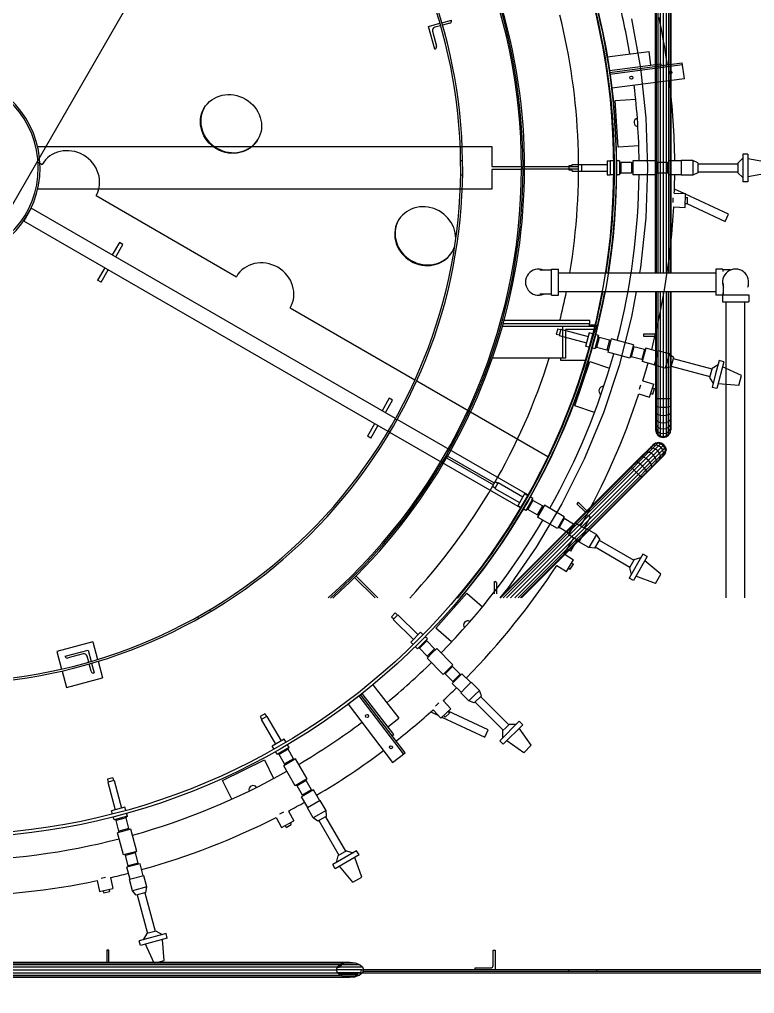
# Model space of a CAD drawing. Header units: metres. Extents: x 0 to 63075, y 0 to 44550.
# Drawn here: x 54126.9 to 54481.2, y 41249.2 to 41718.5 of the extents above; entities that cross this region are included whole.
import ezdxf

# ---------------------------------------------------------------- set-up
doc = ezdxf.new("R2010")
doc.units = ezdxf.units.M
doc.header["$LTSCALE"] = 75
for name, color, linetype in [('GSB', 7, 'Continuous'), ('ML6', 1, 'Continuous'), ('SDM', 7, 'Continuous'), ('SL1', 8, 'Continuous')]:
    doc.layers.add(name, color=color, linetype=linetype)
doc.styles.add('ROMANS', font='ROMANS.SHX')
doc.dimstyles.new('75___1-75', dxfattribs={"dimscale": 75, "dimtxt": 2.5, "dimasz": 2, "dimexe": 1.5, "dimexo": 1, "dimgap": 0.5, "dimtad": 1, "dimdec": 0, "dimzin": 12, "dimtxsty": 'ROMANS', "dimcen": 0, "dimclrd": 256, "dimclre": 256, "dimclrt": 3, "dimazin": 3, "dimtfac": 1, "dimtdec": 0, "dimtmove": 0, "dimatfit": 0, "dimfxl": 1, "dimlwd": -1, "dimlwe": -1, "dimarcsym": 0})

# ---------------------------------------------------------------- blocks, each defined once
blk = doc.blocks.new('A$C6bae614f')
at = {"layer": 'SL1'}
for p, q in [((375654.2, 53893.7), (373905.1, 50864.4)), ((376647.9, 53002.9), (376647.8, 51816.8)), ((376653.1, 53010.8), (376653.1, 51816.8)), ((376661.1, 53016.1), (376661, 51816.8)), ((376670.4, 53018), (376670.4, 51816.8)), ((376679.7, 53016.1), (376679.7, 51816.8)), ((376687.6, 53007.9), (376687.6, 51816.8)), ((376646, 51816.8), (376646, 52991.1)), ((376692.9, 53000.2), (376692.9, 51816.8)), ((376694.8, 52991.1), (376694.8, 51816.8)), ((376569, 52631.4), (376597.5, 52473.4)), ((375917.5, 52607.2), (375953.9, 52616.9)), ((375937.2, 52533.6), (375917.5, 52607.2)), ((375956.1, 52609.2), (375937, 52604.1)), ((375960, 52618.6), (375991.1, 52626.9)), ((375985.4, 52617.1), (375962.2, 52610.9)), ((375929.9, 52591.9), (375942.9, 52543.4)), ((376490.7, 52509.2), (376625.3, 52526.9)), ((376631.1, 52482.8), (376625.3, 52526.9)), ((376497.6, 52465.2), (376662.3, 52486.9)), ((376498.5, 52459), (376731.7, 52489.7)), ((376732.5, 52483.4), (376499.5, 52452.7)), ((376597.5, 52473.4), (376614.6, 52313.7)), ((376662.3, 52486.9), (376663.1, 52480.6)), ((376738.3, 52439.3), (376731.7, 52489.7)), ((376498.7, 52459), (376505.3, 52408.6)), ((376738.3, 52439.3), (376505.3, 52408.6)), ((376515.9, 52369), (376582.3, 52373.3)), ((376525.7, 52219.3), (376515.9, 52369)), ((376614.6, 52313.7), (376620.4, 52153.2)), ((374662.5, 52221.5), (376120.4, 52221.4)), ((376120.4, 52221.4), (376120.4, 52157.9)), ((376592.1, 52223.6), (376525.7, 52219.3)), ((376925.7, 52197.6), (376925.7, 52108.7)), ((376941.5, 52197.6), (376925.7, 52197.6)), ((376941.5, 52197.6), (376941.5, 52108.7)), ((374660.8, 52173.3), (374676.8, 52164)), ((376026.6, 52175.7), (376020.2, 52175.7)), ((376368.5, 52160.9), (376378.5, 52160.9)), ((376368.5, 52145.4), (376368.5, 52160.9)), ((376378.5, 52160.9), (376378.5, 52163.8)), ((376378.5, 52163.8), (376408.5, 52163.8)), ((376408.5, 52163.8), (376408.5, 52142.5)), ((376408.5, 52163.8), (376490.4, 52163.8)), ((376490.4, 52175.2), (376490.4, 52131.2)), ((376490.4, 52175.2), (376499.9, 52175.2)), ((376499.9, 52175.4), (376499.9, 52130.9)), ((376510.8, 52175.4), (376499.9, 52175.4)), ((376530.4, 52175.4), (376520.3, 52175.4)), ((376530.4, 52175.4), (376530.4, 52130.9)), ((376530.4, 52175.2), (376530.4, 52175.4)), ((376530.4, 52169.7), (376533.9, 52169.9)), ((376533.9, 52169.9), (376533.9, 52136.5)), ((376568.9, 52169.9), (376533.9, 52169.9)), ((376568.9, 52169.9), (376568.9, 52136.5)), ((376573.1, 52169.7), (376568.9, 52169.9)), ((376573.1, 52175.2), (376573.1, 52131.2)), ((376646.7, 52175.2), (376573.1, 52175.2)), ((376646.7, 52175.2), (376646.7, 52131.2)), ((376646.7, 52169.7), (376649.7, 52169.9)), ((376649.7, 52169.9), (376649.7, 52136.5)), ((376684.7, 52169.9), (376649.7, 52169.9)), ((376684.7, 52169.9), (376684.7, 52136.5)), ((376687.7, 52169.7), (376684.7, 52169.9)), ((376687.7, 52175.2), (376687.7, 52131.2)), ((376727.9, 52175.2), (376687.7, 52175.2)), ((376727.9, 52177), (376727.9, 52129.3)), ((376765, 52177), (376727.9, 52177)), ((376765, 52177), (376765, 52129.3)), ((376781.6, 52169.5), (376765, 52177)), ((376781.6, 52169.5), (376781.6, 52136.8)), ((376781.6, 52165.6), (376909.7, 52165.9)), ((376909.7, 52168.7), (376925.7, 52184.7)), ((376909.7, 52168.7), (376909.7, 52137.6)), ((377007.4, 52170), (376941.5, 52181.6)), ((376020.2, 52130.7), (376026.6, 52130.7)), ((376120.4, 52157.9), (376215.6, 52157.9)), ((376120.4, 52148.4), (376120.4, 52084.9)), ((376215.6, 52148.4), (376120.4, 52148.4)), ((376215.6, 52157.9), (376215.6, 52148.4)), ((376215.6, 52155.6), (376220.4, 52155.6)), ((376220.4, 52150.8), (376215.6, 52150.8)), ((376398.9, 52156.3), (376225.4, 52156.4)), ((376225.4, 52150), (376398.9, 52150)), ((376378.5, 52145.4), (376368.5, 52145.4)), ((376378.5, 52142.5), (376378.5, 52145.4)), ((376378.5, 52142.5), (376408.5, 52142.5)), ((376408.5, 52142.5), (376490.4, 52142.5)), ((376490.4, 52131.2), (376499.9, 52131.2)), ((376510.8, 52130.9), (376499.9, 52130.9)), ((376530.4, 52130.9), (376520.3, 52130.9)), ((376530.4, 52136.7), (376533.9, 52136.5)), ((376530.4, 52131.2), (376530.4, 52130.9)), ((376568.9, 52136.5), (376533.9, 52136.5)), ((376573.1, 52136.7), (376568.9, 52136.5)), ((376646.7, 52131.2), (376573.1, 52131.2)), ((376620.4, 52153.2), (376614.6, 51992.7)), ((376646.7, 52136.7), (376649.7, 52136.5)), ((376684.7, 52136.5), (376649.7, 52136.5)), ((376687.7, 52136.7), (376684.7, 52136.5)), ((376727.9, 52131.2), (376687.7, 52131.2)), ((376765, 52129.3), (376727.9, 52129.3)), ((376781.6, 52136.8), (376765, 52129.3)), ((376781.6, 52140.7), (376909.7, 52140.5)), ((376909.7, 52137.6), (376925.7, 52121.7)), ((377007.4, 52136.3), (376941.5, 52124.7)), ((376941.5, 52108.7), (376925.7, 52108.7)), ((376120.4, 52084.9), (374662.5, 52085)), ((376706.1, 52071.6), (376742, 52070.4)), ((376737.2, 52070.5), (376706.5, 52084.9)), ((376740.5, 52026.4), (376742, 52070.4)), ((376879.7, 52004.1), (376742, 52068.3)), ((374850, 52064), (375300.3, 51804)), ((376701.5, 52056.5), (376701, 52041.9)), ((376741, 52038.7), (376747.9, 52038.5)), ((376741.6, 52058.1), (376748.6, 52057.8)), ((376745.7, 52038.6), (376869, 51981.1)), ((376747.9, 52038.5), (376748.3, 52048.1)), ((376748.3, 52048.1), (376748.6, 52057.8)), ((374642.2, 52024.1), (374618.1, 51982.3)), ((375811.2, 51349.2), (374642.2, 52024.1)), ((376704.1, 52027.6), (376740.5, 52026.4)), ((376869, 51981.1), (376879.7, 52004.1)), ((375787.1, 51307.4), (374618.1, 51982.3)), ((376614.6, 51992.7), (376597.5, 51833)), ((374925, 51913.8), (374902, 51874.1)), ((374936, 51907.5), (374925, 51913.8)), ((374913, 51867.8), (374936, 51907.5)), ((374877.9, 51832.3), (374855, 51792.6)), ((374866, 51786.3), (374888.9, 51826)), ((376274.4, 51825.5), (376311.6, 51825.5)), ((376311.6, 51744.6), (376311.6, 51828.6)), ((376311.6, 51828.6), (376333.9, 51828.6)), ((376333.9, 51744.6), (376333.9, 51828.6)), ((376333.9, 51816.8), (376839.2, 51816.8)), ((376597.5, 51833), (376594.5, 51816.8)), ((376839.2, 51828.6), (376839.2, 51744.6)), ((376861.4, 51828.6), (376839.2, 51828.6)), ((376861.4, 51828.6), (376861.4, 51820.6)), ((376886.7, 51825.5), (376861.4, 51825.5)), ((374866, 51786.3), (374855, 51792.6)), ((376333.9, 51756.4), (376839.2, 51756.4)), ((376583.6, 51756.4), (376568.9, 51674.9)), ((376646, 51756.4), (376645.9, 51315.3)), ((376647.8, 51756.4), (376647.8, 51303.4)), ((376653.1, 51756.4), (376653.1, 51298.4)), ((376661, 51756.4), (376661, 51290.2)), ((376670.4, 51756.4), (376670.3, 51288.4)), ((376679.7, 51756.4), (376679.7, 51290.2)), ((376687.6, 51298.4), (376687.6, 51756.4)), ((376692.9, 51756.4), (376692.9, 51306.2)), ((376694.8, 51756.4), (376694.7, 51315.3)), ((376861.4, 51752.6), (376861.4, 51745.3)), ((376863.8, 51745.3), (376863.8, 51782.6)), ((376311.6, 51747.7), (376274.4, 51747.7)), ((376311.6, 51744.6), (376333.9, 51744.6)), ((376860.7, 51744.6), (376839.2, 51744.6)), ((376860.7, 51745.3), (376944.7, 51745.3)), ((376860.7, 51745.3), (376860.7, 51723.1)), ((376860.7, 51723.1), (376944.7, 51723.1)), ((376861.4, 51747.7), (376863.8, 51747.7)), ((376872.5, 50773.1), (376872.5, 51723.1)), ((376932.8, 50773.1), (376932.9, 51723.1)), ((376944.7, 51745.3), (376944.7, 51723.1)), ((375473.5, 51704), (375873.6, 51473)), ((376435.3, 51663), (376159.4, 51663)), ((376435.3, 51653.4), (376435.3, 51663)), ((376568.9, 51674.9), (376529.2, 51519.3)), ((376448.9, 51643.9), (376154.1, 51643.9)), ((376156.8, 51653.4), (376435.3, 51653.4)), ((376331.7, 51636.7), (376327.2, 51619.8)), ((376331.7, 51636.7), (376341.3, 51634.1)), ((376341.8, 51635.9), (376336.3, 51615.4)), ((376341.8, 51635.9), (376430, 51612.3)), ((376347.3, 51643.9), (376347.3, 51542.3)), ((376356.9, 51634.4), (376356.9, 51542.3)), ((376448.9, 51634.4), (376356.9, 51634.4)), ((376456.3, 51649.9), (376421.3, 51534.9)), ((376433, 51653.4), (376433, 51643.9)), ((376433, 51649.9), (376456.3, 51649.9)), ((376448.9, 51643.9), (376448.9, 51634.4)), ((376327.2, 51619.8), (376336.8, 51617.2)), ((376336.3, 51615.4), (376424.5, 51591.7)), ((376433, 51623.5), (376421.5, 51580.5)), ((376443.6, 51620.7), (376433, 51623.5)), ((376443.6, 51620.7), (376433, 51623.5)), ((376462.5, 51615.6), (376451, 51572.6)), ((376462.5, 51615.6), (376452.7, 51618.2)), ((376462.5, 51615.6), (376452.7, 51618.2)), ((376464.5, 51609.3), (376455.8, 51577.1)), ((376461, 51610.1), (376462.5, 51615.6)), ((376461, 51610.1), (376464.5, 51609.3)), ((376498.3, 51600.3), (376464.5, 51609.3)), ((376498.3, 51600.3), (376489.6, 51568)), ((376503.7, 51604.3), (376492.3, 51561.8)), ((376502.3, 51599), (376498.3, 51600.3)), ((376574.8, 51585.2), (376503.7, 51604.3)), ((376645.9, 51619.1), (376606.8, 51619.1)), ((376606.8, 51619.1), (376606.8, 51612.8)), ((376606.8, 51612.8), (376645.9, 51612.8)), ((376432, 51577.7), (376421.5, 51580.5)), ((376432, 51577.7), (376421.5, 51580.5)), ((376451, 51572.6), (376441.2, 51575.2)), ((376451, 51572.6), (376441.2, 51575.2)), ((376452.5, 51578.2), (376451, 51572.6)), ((376452.5, 51578.2), (376455.8, 51577.1)), ((376489.6, 51568), (376455.8, 51577.1)), ((376493.7, 51567.1), (376489.6, 51568)), ((376574.8, 51585.2), (376563.5, 51542.8)), ((376576.4, 51579.4), (376567.7, 51547.1)), ((376573.4, 51579.9), (376576.4, 51579.4)), ((376610.2, 51570.3), (376576.4, 51579.4)), ((376610.2, 51570.3), (376601.5, 51538)), ((376614.4, 51574.6), (376603.1, 51532.1)), ((376613, 51569.3), (376610.2, 51570.3)), ((376653.2, 51564.2), (376614.4, 51574.6)), ((376653.7, 51566.1), (376641.3, 51519.9)), ((376689.5, 51556.5), (376653.7, 51566.1)), ((376356.9, 51542.3), (376121.9, 51542.3)), ((376341.3, 51534.9), (376341.3, 51542.3)), ((376421.3, 51534.9), (376341.3, 51534.9)), ((376563.5, 51542.8), (376492.3, 51561.8)), ((376564.9, 51548.1), (376567.7, 51547.1)), ((376601.5, 51538), (376567.7, 51547.1)), ((376604.5, 51537.5), (376601.5, 51538)), ((376689.5, 51556.5), (376677.2, 51510.3)), ((376703.6, 51544.9), (376689.5, 51556.5)), ((376703.6, 51544.9), (376695.2, 51513.3)), ((376702.6, 51541.1), (376826.5, 51508.2)), ((376850.1, 51534.7), (376838.6, 51491.8)), ((376865.4, 51530.6), (376850.1, 51534.7)), ((376386.9, 51389.5), (376435.1, 51531.5)), ((376435.1, 51531.5), (376498.1, 51510.1)), ((376529.2, 51519.3), (376478.5, 51366.9)), ((376641.8, 51521.7), (376603.1, 51532.1)), ((376677.2, 51510.3), (376641.3, 51519.9)), ((376695.2, 51513.3), (376677.2, 51510.3)), ((376696.2, 51517.1), (376819.9, 51483.7)), ((376827.2, 51510.9), (376819.2, 51480.9)), ((376827.2, 51510.9), (376846.8, 51522.2)), ((376865.4, 51530.6), (376842.4, 51444.8)), ((376921.9, 51486.9), (376861.2, 51515.1)), ((376819.2, 51480.9), (376830.4, 51461.4)), ((376838.6, 51491.8), (376827.1, 51448.9)), ((376913.2, 51454.4), (376921.9, 51486.9)), ((375879.1, 51469.8), (376300, 51226.8)), ((376595.1, 51450), (376592.8, 51442.5)), ((376597.1, 51456.4), (376595.1, 51450)), ((376605.4, 51469.9), (376639.8, 51459.4)), ((376626.9, 51417.3), (376639.8, 51459.4)), ((376636.2, 51447.6), (376642.9, 51445.5)), ((376637.2, 51427), (376642.9, 51445.5)), ((376842.4, 51444.8), (376827.1, 51448.9)), ((376913.2, 51454.4), (376846.5, 51460.3)), ((375791, 51413.8), (375768.1, 51374.1)), ((375802, 51407.5), (375791, 51413.8)), ((376592.1, 51427.9), (376626.9, 51417.3)), ((376630.5, 51429.1), (376637.2, 51427)), ((376645.9, 51412.8), (376694.7, 51412.8)), ((375779.1, 51367.8), (375802, 51407.5)), ((376449.9, 51368), (376386.9, 51389.5)), ((376645.9, 51390.5), (376647.8, 51388.4)), ((376647.8, 51388.4), (376653.1, 51386.7)), ((376653.1, 51386.7), (376661, 51385.5)), ((376661, 51385.5), (376670.3, 51385.1)), ((376670.3, 51385.1), (376679.7, 51385.5)), ((376679.7, 51385.5), (376687.6, 51386.7)), ((376687.6, 51386.7), (376692.9, 51388.4)), ((376692.9, 51388.4), (376694.7, 51390.5)), ((375810.4, 51347.8), (375815.9, 51344.6)), ((376236, 51103.9), (375816.7, 51346)), ((376478.5, 51366.9), (376417, 51218.5)), ((376645.9, 51369.4), (376647.8, 51365.3)), ((376645.9, 51350.4), (376647.8, 51344.6)), ((376647.8, 51365.3), (376653.1, 51361.9)), ((376653.1, 51361.9), (376661, 51359.6)), ((376661, 51359.6), (376670.3, 51358.8)), ((376670.3, 51358.8), (376679.7, 51359.6)), ((376679.7, 51359.6), (376687.6, 51361.9)), ((376687.6, 51361.9), (376692.9, 51365.3)), ((376692.9, 51365.3), (376694.7, 51369.4)), ((376692.9, 51344.6), (376694.7, 51350.4)), ((375743.9, 51332.3), (375721, 51292.6)), ((375732, 51286.2), (375754.9, 51325.9)), ((376645.9, 51334.6), (376647.8, 51327.3)), ((376645.9, 51322.7), (376647.8, 51314.3)), ((376645.9, 51315.3), (376647.8, 51306.2)), ((376645.9, 51315.3), (376645.9, 51312.8)), ((376647.8, 51344.6), (376653.1, 51339.7)), ((376647.8, 51327.3), (376653.1, 51321.1)), ((376653.1, 51339.7), (376661, 51336.4)), ((376653.1, 51321.1), (376661, 51317)), ((376661, 51336.4), (376670.3, 51335.2)), ((376661, 51317), (376670.3, 51315.5)), ((376670.3, 51335.2), (376679.7, 51336.4)), ((376670.3, 51315.5), (376679.7, 51317)), ((376679.7, 51336.4), (376687.6, 51339.7)), ((376679.7, 51317), (376687.6, 51321.1)), ((376687.6, 51339.7), (376692.9, 51344.6)), ((376687.6, 51321.1), (376692.9, 51327.3)), ((376692.9, 51327.3), (376694.7, 51334.6)), ((376692.9, 51314.3), (376694.7, 51322.7)), ((376692.9, 51306.2), (376694.7, 51315.3)), ((376694.7, 51315.3), (376694.7, 51312.8)), ((375732, 51286.2), (375721, 51292.6)), ((375793.4, 51305.6), (375787.9, 51308.8)), ((376211.9, 51062.1), (375792.6, 51304.2)), ((376645.9, 51312.8), (376647.8, 51303.4)), ((376647.8, 51314.3), (376653.1, 51307.1)), ((376647.8, 51306.2), (376653.1, 51298.4)), ((376647.8, 51303.4), (376653.1, 51295.5)), ((376653.1, 51307.1), (376661, 51302.4)), ((376653.1, 51298.4), (376661, 51293.3)), ((376653.1, 51298.4), (376653.1, 51295.5)), ((376653.1, 51295.5), (376661, 51290.2)), ((376661, 51302.4), (376670.3, 51300.7)), ((376661, 51293.3), (376670.3, 51291.5)), ((376661, 51290.2), (376670.3, 51288.4)), ((376670.3, 51300.7), (376679.7, 51302.4)), ((376670.3, 51291.5), (376679.7, 51293.3)), ((376670.3, 51288.4), (376679.7, 51290.2)), ((376679.7, 51302.4), (376687.6, 51307.1)), ((376679.7, 51293.3), (376687.6, 51298.4)), ((376679.7, 51290.2), (376687.6, 51295.5)), ((376687.6, 51307.1), (376692.9, 51314.3)), ((376692.9, 51306.2), (376687.6, 51298.4)), ((376687.6, 51295.5), (376692.9, 51303.4)), ((376687.6, 51298.4), (376687.6, 51295.5)), ((376692.9, 51303.4), (376694.7, 51312.8)), ((376692.9, 51306.2), (376692.9, 51303.4)), ((376582.8, 51209.7), (376636, 51262.9)), ((376585.5, 51209.8), (376643.7, 51268)), ((376590.5, 51207.3), (376652.9, 51269.7)), ((376596.9, 51202.6), (376662.1, 51267.8)), ((376603.8, 51196.3), (376663.5, 51256)), ((376628.8, 51253.1), (376622.3, 51249.2)), ((376636.9, 51253.7), (376628.8, 51253.1)), ((376638, 51262.3), (376630.7, 51257.7)), ((376643.7, 51268), (376636, 51262.9)), ((376636, 51262.9), (376637.7, 51264.7)), ((376645.4, 51251), (376636.9, 51253.7)), ((376645.6, 51270), (376637.7, 51264.7)), ((376646.8, 51263.6), (376638, 51262.3)), ((376643.7, 51268), (376645.6, 51270)), ((376652.9, 51269.7), (376643.7, 51268)), ((376655, 51271.8), (376645.6, 51270)), ((376655.7, 51261.4), (376646.8, 51263.6)), ((376652.9, 51269.7), (376655, 51271.8)), ((376662.1, 51267.8), (376652.9, 51269.7)), ((376664.3, 51270), (376655, 51271.8)), ((376663.5, 51256), (376655.7, 51261.4)), ((376662.1, 51267.8), (376664.3, 51270)), ((376670, 51262.5), (376662.1, 51267.8)), ((376663.5, 51256), (376672.2, 51264.7)), ((376668.9, 51248.2), (376663.5, 51256)), ((376672.2, 51264.7), (376664.3, 51270)), ((376675.4, 51254.6), (376668.9, 51248.2)), ((376675.4, 51254.6), (376670, 51262.5)), ((376677.5, 51256.7), (376672.2, 51264.7)), ((376675.4, 51254.6), (376677.5, 51256.7)), ((376677.3, 51245.3), (376675.4, 51254.6)), ((376677.5, 51256.7), (376679.4, 51247.4)), ((375975.2, 51222.9), (376125.5, 51136.2)), ((376128.7, 51141.7), (375978.4, 51228.4)), ((376601.9, 51226.2), (376597.7, 51224.6)), ((376608, 51224.9), (376601.9, 51226.2)), ((376615.3, 51220.9), (376608, 51224.9)), ((376668.9, 51248.2), (376610.2, 51189.4)), ((376616.5, 51240.8), (376611.1, 51238)), ((376614.9, 51182.9), (376677.3, 51245.3)), ((376622.4, 51214.9), (376615.3, 51220.9)), ((376623.8, 51240.6), (376616.5, 51240.8)), ((376617.3, 51175.2), (376670.5, 51228.4)), ((376617.4, 51178), (376675.6, 51236.1)), ((376631.7, 51237.3), (376623.8, 51240.6)), ((376639.1, 51231.5), (376631.7, 51237.3)), ((376644.9, 51224.1), (376639.1, 51231.5)), ((376648.2, 51216.2), (376644.9, 51224.1)), ((376653, 51245.5), (376645.4, 51251)), ((376658.6, 51237.8), (376653, 51245.5)), ((376656.8, 51214.7), (376660.7, 51221.2)), ((376661.3, 51229.3), (376658.6, 51237.8)), ((376660.7, 51221.2), (376661.3, 51229.3)), ((376665.2, 51223.2), (376669.9, 51230.4)), ((376671.2, 51239.2), (376668.9, 51248.2)), ((376669.9, 51230.4), (376671.2, 51239.2)), ((376670.5, 51228.4), (376675.6, 51236.1)), ((376670.5, 51228.4), (376672.2, 51230.2)), ((376672.2, 51230.2), (376677.5, 51238.1)), ((376675.6, 51236.1), (376677.3, 51245.3)), ((376675.6, 51236.1), (376677.5, 51238.1)), ((376679.4, 51247.4), (376677.3, 51245.3)), ((376677.5, 51238.1), (376679.4, 51247.4)), ((376146.1, 50773.1), (376567, 51194)), ((376148.7, 50773.1), (376568.3, 51192.6)), ((376417, 51218.5), (376345.1, 51074.9)), ((376582.8, 51209.7), (376567, 51194)), ((376572.1, 51188.9), (376567, 51194)), ((376585.5, 51209.8), (376568.3, 51192.6)), ((376590.5, 51207.3), (376572.1, 51188.9)), ((376596.9, 51202.6), (376577.7, 51183.3)), ((376585.5, 51209.8), (376582.8, 51209.7)), ((376603.8, 51196.3), (376584.3, 51176.7)), ((376590.5, 51207.3), (376585.5, 51209.8)), ((376596.9, 51202.6), (376590.5, 51207.3)), ((376603.8, 51196.3), (376596.9, 51202.6)), ((376610.2, 51189.4), (376603.8, 51196.3)), ((376628.5, 51207.7), (376622.4, 51214.9)), ((376632.4, 51200.5), (376628.5, 51207.7)), ((376632.2, 51190.1), (376633.8, 51194.3)), ((376633.8, 51194.3), (376632.4, 51200.5)), ((376645.6, 51203.5), (376648.4, 51209)), ((376648.4, 51209), (376648.2, 51216.2)), ((376156.2, 50773.1), (376572.1, 51188.9)), ((376167.4, 50773.1), (376577.7, 51183.3)), ((376180.6, 50773.1), (376584.3, 51176.7)), ((376193.8, 50773.1), (376590.9, 51170.1)), ((376205, 50773.1), (376596.5, 51164.5)), ((376212.5, 50773.1), (376600.2, 51160.8)), ((376601.5, 51159.4), (376215.1, 50773.1)), ((376596.5, 51164.5), (376572.1, 51188.9)), ((376610.2, 51189.4), (376590.9, 51170.1)), ((376614.9, 51182.9), (376596.5, 51164.5)), ((376600.2, 51160.8), (376596.5, 51164.5)), ((376617.4, 51178), (376600.2, 51160.8)), ((376601.5, 51159.4), (376600.2, 51160.8)), ((376601.5, 51159.4), (376617.3, 51175.2)), ((376614.9, 51182.9), (376610.2, 51189.4)), ((376617.4, 51178), (376614.9, 51182.9)), ((376617.3, 51175.2), (376617.4, 51178)), ((376131.1, 51146.7), (376122.4, 51131.5)), ((376122.4, 51131.5), (376131.1, 51126.5)), ((376140.8, 51143.3), (376130.1, 51124.9)), ((376131.1, 51146.7), (376139.8, 51141.7)), ((376140.8, 51143.3), (376219.9, 51097.7)), ((376130.1, 51124.9), (376209.2, 51079.2)), ((376225.7, 51107.7), (376203.4, 51069.2)), ((376235.1, 51102.3), (376225.7, 51107.7)), ((376235.1, 51102.3), (376225.7, 51107.7)), ((376252.1, 51092.4), (376243.3, 51097.5)), ((376252.1, 51092.4), (376243.3, 51097.5)), ((376212.8, 51063.7), (376203.4, 51069.2)), ((376212.8, 51063.7), (376203.4, 51069.2)), ((376252.1, 51092.4), (376229.8, 51053.9)), ((376252.3, 51085.9), (376235.6, 51057)), ((376249.2, 51087.5), (376252.1, 51092.4)), ((376249.2, 51087.5), (376252.3, 51085.9)), ((376282.6, 51068.4), (376252.3, 51085.9)), ((376345.1, 51074.9), (376263.1, 50936.7)), ((376282.6, 51068.4), (376265.9, 51039.5)), ((376288.9, 51070.9), (376266.9, 51032.8)), ((376286.2, 51066.1), (376282.6, 51068.4)), ((376352.7, 51034), (376288.9, 51070.9)), ((376397.9, 51080.2), (376393.5, 51075.7)), ((376393.5, 51075.7), (376421.1, 51048)), ((376425.6, 51052.5), (376397.9, 51080.2)), ((376229.8, 51053.9), (376221.1, 51059)), ((376229.8, 51053.9), (376221.1, 51059)), ((376232.7, 51058.9), (376229.8, 51053.9)), ((376232.7, 51058.9), (376235.6, 51057)), ((376265.9, 51039.5), (376235.6, 51057)), ((376269.7, 51037.5), (376265.9, 51039.5)), ((376352.7, 51034), (376330.7, 50995.9)), ((376437.2, 51033.2), (376425.4, 51040)), ((376330.7, 50995.9), (376266.9, 51032.8)), ((376352.7, 51028), (376336, 50999)), ((376350, 51029.3), (376352.7, 51028)), ((376383, 51010.5), (376352.7, 51028)), ((376388.2, 51013.5), (376366.2, 50975.4)), ((376383, 51010.5), (376366.3, 50981.5)), ((376385.5, 51008.8), (376383, 51010.5)), ((376423, 50993.5), (376388.2, 51013.5)), ((376416.5, 50997.2), (376437.2, 51033.2)), ((376333.5, 51000.7), (376336, 50999)), ((376366.3, 50981.5), (376336, 50999)), ((376401, 50955.4), (376366.2, 50975.4)), ((376369, 50980.2), (376366.3, 50981.5)), ((376423.9, 50995.1), (376400.1, 50953.7)), ((376456, 50976.6), (376423.9, 50995.1)), ((376456, 50976.6), (376432.2, 50935.2)), ((376466.7, 50961.7), (376456, 50976.6)), ((376373.7, 50923.2), (376394.5, 50959.1)), ((376432.2, 50935.2), (376400.1, 50953.7)), ((376466.7, 50961.7), (376450.4, 50933.4)), ((376464.7, 50958.3), (376575.8, 50894.5)), ((376263.1, 50936.7), (376171.5, 50804.8)), ((376352.3, 50914.7), (376382.9, 50895.6)), ((376373.7, 50923.2), (376361.9, 50930)), ((376450.4, 50933.4), (376432.2, 50935.2)), ((376452.3, 50936.8), (376563.1, 50872.5)), ((376605.5, 50914), (376561.1, 50837)), ((376619.2, 50906.1), (376605.5, 50914)), ((376328.7, 50877.6), (376359.6, 50858.3)), ((376337.3, 50898.1), (376333.1, 50891.5)), ((376340.8, 50903.9), (376337.3, 50898.1)), ((376359.6, 50858.3), (376382.9, 50895.6)), ((376372, 50865.1), (376382.3, 50881.5)), ((376376.3, 50885.2), (376382.3, 50881.5)), ((376577.3, 50896.9), (376561.7, 50870)), ((376619.2, 50906.1), (376574.8, 50829.1)), ((376577.3, 50896.9), (376599, 50902.8)), ((376662.5, 50849.2), (376611.2, 50892.2)), ((376366.1, 50868.8), (376372, 50865.1)), ((376561.7, 50870), (376567.6, 50848.2)), ((376645.7, 50820.1), (376662.5, 50849.2)), ((375679.8, 50839.3), (375745.9, 50773.1)), ((375754.9, 50773.1), (375684.2, 50843.8)), ((376128.4, 50786.2), (376128.4, 50825.8)), ((376128.4, 50825.8), (376131.6, 50825.8)), ((376134.8, 50822.6), (376134.8, 50786.2)), ((376574.8, 50829.1), (376561.1, 50837)), ((376645.7, 50820.1), (376582.8, 50843)), ((375941.1, 50675.9), (376040, 50788.7)), ((376040, 50788.7), (376090, 50744.8)), ((376171.5, 50804.8), (376146, 50773.1)), ((375217.9, 50730.2), (375214.7, 50735.7)), ((375810.6, 50725.2), (375798.3, 50712.9)), ((375810.6, 50725.2), (375817.7, 50718.2)), ((375175.8, 50713.2), (375178.9, 50707.7)), ((375798.3, 50712.9), (375805.3, 50705.8)), ((375819.1, 50719.5), (375804, 50704.5)), ((375804, 50704.5), (375868.6, 50639.9)), ((375819.1, 50719.5), (375883.6, 50654.9)), ((375891.8, 50663.1), (375860.4, 50631.7)), ((375899.5, 50655.4), (375891.8, 50663.1)), ((375899.5, 50655.4), (375891.8, 50663.1)), ((375991.1, 50632), (375941.1, 50675.9)), ((374839.8, 50632.9), (374723.9, 50601.9)), ((374839.8, 50632.9), (374855, 50576)), ((375868.1, 50624), (375860.4, 50631.7)), ((375868.1, 50624), (375860.4, 50631.7)), ((375913.4, 50641.6), (375881.9, 50610.1)), ((375912, 50635.2), (375888.3, 50611.6)), ((375913.4, 50641.6), (375906.2, 50648.7)), ((375913.4, 50641.6), (375906.2, 50648.7)), ((375909.3, 50637.5), (375913.4, 50641.6)), ((375909.3, 50637.5), (375912, 50635.2)), ((375936.7, 50610.4), (375912, 50635.2)), ((374723.9, 50601.9), (374739.1, 50545)), ((374750.7, 50586.4), (374824.3, 50606.1)), ((374824.3, 50606.1), (374834.1, 50569.7)), ((375881.9, 50610.1), (375874.8, 50617.3)), ((375881.9, 50610.1), (375874.8, 50617.3)), ((375886, 50614.2), (375881.9, 50610.1)), ((375886, 50614.2), (375888.3, 50611.6)), ((375913.1, 50586.8), (375888.3, 50611.6)), ((375936.7, 50610.4), (375913.1, 50586.8)), ((375943.4, 50611.2), (375927.9, 50595.6)), ((375939.5, 50607.3), (375936.7, 50610.4)), ((375995.5, 50559.1), (375943.4, 50611.2)), ((374809, 50593.7), (374760.5, 50580.7)), ((374826.4, 50567.5), (374821.2, 50586.7)), ((374856.7, 50569.9), (374870.8, 50517)), ((375927.9, 50595.6), (375912.3, 50580.1)), ((375964.4, 50528), (375912.3, 50580.1)), ((375916.2, 50584), (375913.1, 50586.8)), ((374740.8, 50538.8), (374754.9, 50486)), ((374834.2, 50538.2), (374828, 50561.4)), ((374835.7, 50563.6), (374844, 50532.5)), ((375979.9, 50543.6), (375964.4, 50528)), ((375982.1, 50541.4), (375970.3, 50529.6)), ((375995.5, 50559.1), (375979.9, 50543.6)), ((375993.9, 50553.2), (375982.1, 50541.4)), ((375991.6, 50555.2), (375993.9, 50553.2)), ((376018.6, 50528.5), (375993.9, 50553.2)), ((374754.9, 50486), (374870.8, 50517)), ((375968.3, 50531.9), (375970.3, 50529.6)), ((375995, 50504.9), (375970.3, 50529.6)), ((376024.5, 50530.1), (375993.4, 50499)), ((376018.6, 50528.5), (375995, 50504.9)), ((375997.3, 50502.9), (375995, 50504.9)), ((376020.6, 50526.2), (376018.6, 50528.5)), ((376052.9, 50501.7), (376024.5, 50530.1)), ((376054.2, 50503.1), (376037.3, 50486.2)), ((376080.4, 50476.8), (376054.2, 50503.1)), ((375738.8, 50494.9), (375821.4, 50387.2)), ((376021.8, 50470.6), (375993.4, 50499)), ((376037.3, 50486.2), (376020.4, 50469.3)), ((376080.4, 50476.8), (376063.5, 50460)), ((376086.8, 50459.7), (376080.4, 50476.8)), ((375694.3, 50459.1), (375659, 50432)), ((375699.3, 50462.9), (375694.3, 50459.1)), ((375837.3, 50272.6), (375694.3, 50459.1)), ((375842.4, 50276.5), (375699.2, 50463.1)), ((375805.3, 50335.2), (375704.2, 50467)), ((375964.2, 50443.9), (375988.8, 50417.6)), ((376046.7, 50443.1), (376020.4, 50469.3)), ((376063.5, 50460), (376046.7, 50443.1)), ((376063.8, 50436.6), (376046.7, 50443.1)), ((376086.8, 50459.7), (376063.8, 50436.6)), ((376084.1, 50457), (376174.9, 50366.6)), ((375659, 50432), (375802, 50245.6)), ((375931.8, 50414.2), (375956.6, 50387.6)), ((375950.3, 50436.4), (375939.7, 50426.5)), ((375956.6, 50387.6), (375988.8, 50417.6)), ((375979.8, 50409.2), (375984.5, 50404.1)), ((376108.2, 50349.8), (375980.1, 50409.5)), ((376066.5, 50439.4), (376156.9, 50348.6)), ((375392, 50401.1), (375376.8, 50392.4)), ((375376.8, 50392.4), (375381.8, 50383.7)), ((375398.6, 50393.4), (375380.2, 50382.8)), ((375380.2, 50382.8), (375425.8, 50303.7)), ((375392, 50401.1), (375397, 50392.5)), ((375398.6, 50393.4), (375444.3, 50314.3)), ((375786.2, 50360.2), (375821.4, 50387.2)), ((375924.3, 50407.5), (375948.7, 50396.1)), ((375960.1, 50390.8), (376097.5, 50326.7)), ((375965.6, 50396), (375970.4, 50390.9)), ((375970.4, 50390.9), (375984.5, 50404.1)), ((376208.6, 50377.7), (376145.8, 50314.9)), ((376219.8, 50366.5), (376208.6, 50377.7)), ((376097.5, 50326.7), (376108.2, 50349.8)), ((376165.9, 50357.6), (376154.9, 50346.6)), ((376154.9, 50346.6), (376154.9, 50324)), ((376219.8, 50366.5), (376157, 50303.7)), ((376176.9, 50368.6), (376165.9, 50357.6)), ((376176.9, 50368.6), (376199.5, 50368.6)), ((376246.9, 50300.4), (376208.5, 50355.2)), ((375454.3, 50320.1), (375415.8, 50297.9)), ((375459.8, 50310.7), (375454.3, 50320.1)), ((375459.8, 50310.7), (375454.3, 50320.1)), ((375800.2, 50331.4), (375805.3, 50335.2)), ((376157, 50303.7), (376145.8, 50314.9)), ((376223.1, 50276.6), (376168.3, 50315)), ((375421.2, 50288.5), (375415.8, 50297.9)), ((375421.2, 50288.5), (375415.8, 50297.9)), ((375469.6, 50293.7), (375431, 50271.5)), ((375466.5, 50287.9), (375437.6, 50271.2)), ((375469.6, 50293.7), (375464.5, 50302.5)), ((375469.6, 50293.7), (375464.5, 50302.5)), ((375464.6, 50290.8), (375469.6, 50293.7)), ((375464.6, 50290.8), (375466.5, 50287.9)), ((375484, 50257.6), (375466.5, 50287.9)), ((376223.1, 50276.6), (376246.9, 50300.4)), ((375256.2, 50187.3), (375390.7, 50253.6)), ((375390.7, 50253.6), (375420.1, 50193.9)), ((375431, 50271.5), (375426, 50280.2)), ((375431, 50271.5), (375426, 50280.2)), ((375436, 50274.3), (375431, 50271.5)), ((375436, 50274.3), (375437.6, 50271.2)), ((375455.1, 50240.9), (375437.6, 50271.2)), ((375490.7, 50256.6), (375452.6, 50234.6)), ((375484, 50257.6), (375455.1, 50240.9)), ((375485.9, 50253.9), (375484, 50257.6)), ((375527.5, 50192.8), (375490.7, 50256.6)), ((375802, 50245.6), (375842.4, 50276.5)), ((375489.4, 50170.8), (375452.6, 50234.6)), ((375457.4, 50237.4), (375455.1, 50240.9)), ((374903.7, 50196.4), (374886.8, 50191.9)), ((374886.8, 50191.9), (374889.4, 50182.2)), ((374903.7, 50196.4), (374906.3, 50186.8)), ((375527.5, 50192.8), (375489.4, 50170.8)), ((375522.8, 50190.1), (375524.4, 50187.6)), ((374908.1, 50187.3), (374887.5, 50181.7)), ((374887.5, 50181.7), (374911.2, 50093.5)), ((374908.1, 50187.3), (374931.7, 50099)), ((375285.6, 50127.6), (375256.2, 50187.3)), ((375494.2, 50173.6), (375495.5, 50170.9)), ((375524.4, 50187.6), (375495.5, 50170.9)), ((375513, 50140.6), (375495.5, 50170.9)), ((375541.9, 50157.3), (375524.4, 50187.6)), ((375548, 50157.3), (375509.9, 50135.3)), ((375530, 50100.5), (375509.9, 50135.3)), ((375541.9, 50157.3), (375513, 50140.6)), ((375514.7, 50138.1), (375513, 50140.6)), ((375543.3, 50154.5), (375541.9, 50157.3)), ((375568.1, 50122.5), (375548, 50157.3)), ((374942.9, 50102), (374900, 50090.5)), ((374945.8, 50091.5), (374942.9, 50102)), ((374945.8, 50091.5), (374942.9, 50102)), ((375569.7, 50123.5), (375528.4, 50099.6)), ((375546.9, 50067.5), (375528.4, 50099.6)), ((375588.3, 50091.4), (375569.7, 50123.5)), ((374902.8, 50080), (374900, 50090.5)), ((374902.8, 50080), (374900, 50090.5)), ((374907.9, 50061.1), (374905.2, 50070.8)), ((374907.9, 50061.1), (374905.2, 50070.8)), ((374950.8, 50072.6), (374907.9, 50061.1)), ((374946.4, 50067.8), (374914.1, 50059.1)), ((374945.3, 50071.1), (374950.8, 50072.6)), ((374945.3, 50071.1), (374946.4, 50067.8)), ((374955.4, 50034), (374946.4, 50067.8)), ((374950.8, 50072.6), (374948.2, 50082.4)), ((374950.8, 50072.6), (374948.2, 50082.4)), ((375428.5, 50069.3), (375445.6, 50037.2)), ((375452.2, 50086), (375439.3, 50079.2)), ((375467.5, 50089.6), (375484.4, 50057.9)), ((375588.3, 50091.4), (375546.9, 50067.5)), ((375561.8, 50056.9), (375546.9, 50067.5)), ((375590, 50073.2), (375561.8, 50056.9)), ((375586.7, 50071.2), (375651, 49960.4)), ((375590, 50073.2), (375588.3, 50091.4)), ((374913.4, 50062.6), (374907.9, 50061.1)), ((374913.4, 50062.6), (374914.1, 50059.1)), ((374923.2, 50025.3), (374914.1, 50059.1)), ((374955.4, 50034), (374923.2, 50025.3)), ((374956.3, 50029.8), (374955.4, 50034)), ((375445.6, 50037.2), (375484.4, 50057.9)), ((375456.5, 50043), (375459.8, 50036.8)), ((375459.8, 50036.8), (375476.8, 50045.9)), ((375473.6, 50052.1), (375476.8, 50045.9)), ((375565.1, 50058.8), (375629, 49947.7)), ((374961.6, 50031.3), (374919.1, 50019.9)), ((374938.2, 49948.7), (374919.1, 50019.9)), ((374924.5, 50021.3), (374923.2, 50025.3)), ((374980.7, 49960.1), (374961.6, 50031.3)), ((374980.7, 49960.1), (374938.2, 49948.7)), ((374943.5, 49950.2), (374944.1, 49947.2)), ((374976.4, 49955.8), (374944.1, 49947.2)), ((374953.2, 49913.4), (374944.1, 49947.2)), ((374975.4, 49958.7), (374976.4, 49955.8)), ((374985.4, 49922), (374976.4, 49955.8)), ((375686.5, 49962.4), (375609.5, 49918)), ((375694.4, 49948.7), (375617.4, 49904.3)), ((375626.5, 49946.3), (375620.7, 49924.5)), ((375653.4, 49961.8), (375626.5, 49946.3)), ((375653.4, 49961.8), (375675.2, 49956)), ((375703.4, 49877.8), (375680.5, 49940.7)), ((375694.4, 49948.7), (375686.5, 49962.4)), ((374991.3, 49920.5), (374948.8, 49909.1)), ((374959.2, 49870.3), (374948.8, 49909.1)), ((374985.4, 49922), (374953.2, 49913.4)), ((374954.1, 49910.6), (374953.2, 49913.4)), ((374986, 49919.1), (374985.4, 49922)), ((375001.7, 49881.7), (374991.3, 49920.5)), ((375617.4, 49904.3), (375609.5, 49918)), ((375674.3, 49861), (375631.3, 49912.3)), ((375003.5, 49882.2), (374957.4, 49869.9)), ((375013.1, 49846.4), (375003.5, 49882.2)), ((375674.3, 49861), (375703.4, 49877.8)), ((374853.1, 49866.5), (374861.3, 49831)), ((374880.3, 49876.5), (374866, 49873.2)), ((374896, 49876), (374904.2, 49840.9)), ((374967, 49834), (374957.4, 49869.9)), ((375013.1, 49846.4), (374967, 49834)), ((375010.1, 49828.4), (375013.1, 49846.4)), ((374861.3, 49831), (374904.2, 49840.9)), ((374873.3, 49833.8), (374874.9, 49827)), ((374874.9, 49827), (374893.7, 49831.4)), ((374892.1, 49838.2), (374893.7, 49831.4)), ((374978.6, 49819.9), (374967, 49834)), ((375010.1, 49828.4), (374978.6, 49819.9)), ((374982.3, 49820.9), (375015.3, 49697.1)), ((375006.4, 49827.4), (375039.8, 49703.7)), ((375074.6, 49696.5), (374988.7, 49673.5)), ((375012.5, 49696.3), (375001.2, 49676.8)), ((375042.5, 49704.4), (375012.5, 49696.3)), ((375042.5, 49704.4), (375062.1, 49693.1)), ((375078.7, 49681.2), (375074.6, 49696.5)), ((374992.8, 49658.2), (374988.7, 49673.5)), ((375078.7, 49681.2), (374992.8, 49658.2)), ((375036.6, 49601.6), (375008.3, 49662.3)), ((375069, 49610.3), (375063.2, 49677)), ((374884.2, 49643.5), (374884.2, 49604.4)), ((374884.2, 49643.5), (374890.6, 49643.5)), ((374890.6, 49643.5), (374884.2, 49643.5)), ((374890.6, 49604.4), (374890.6, 49643.5)), ((376124.2, 49643.5), (376130.6, 49643.5)), ((376124.2, 49594), (376124.2, 49643.5)), ((376130.6, 49643.5), (376130.6, 49580)), ((373384.8, 49597.3), (375634, 49597.3)), ((373389.3, 49602.6), (375648.2, 49602.6)), ((373394.5, 49604.5), (375664.8, 49604.4)), ((375036.6, 49601.6), (375069, 49610.3)), ((375624.6, 49589.4), (375634, 49597.3)), ((375634, 49597.3), (375648.2, 49602.6)), ((375634, 49597.3), (375695.6, 49597.3)), ((375648.2, 49602.6), (375664.8, 49604.4)), ((375648.2, 49602.6), (375681.5, 49602.6)), ((375664.8, 49604.4), (375681.5, 49602.6)), ((375681.5, 49602.6), (375695.6, 49597.3)), ((375695.6, 49597.3), (375705, 49589.3)), ((373380.8, 49580.1), (375621.3, 49580)), ((373381.9, 49589.4), (375624.6, 49589.4)), ((373381.9, 49570.8), (375624.6, 49570.7)), ((375621.3, 49580), (375624.6, 49589.4)), ((375624.6, 49570.7), (375621.3, 49580)), ((375702.5, 49580), (375621.3, 49580)), ((375630, 49588.1), (375624.2, 49588.1)), ((375624.2, 49571.9), (375699.7, 49571.9)), ((375634, 49562.8), (375624.6, 49570.7)), ((375624.6, 49570.7), (375705, 49570.7)), ((375638.1, 49595), (375630, 49588.1)), ((375631.3, 49595), (375638.1, 49595)), ((375691.5, 49565.1), (375631.3, 49565.1)), ((375631.4, 49589.4), (375705, 49589.3)), ((375679.2, 49560.5), (375691.5, 49565.1)), ((375705, 49570.7), (375695.6, 49562.8)), ((375699.7, 49571.9), (375702.5, 49580)), ((375702.5, 49580), (375708.3, 49580)), ((375704.2, 49570), (377787.6, 49569.9)), ((375705, 49589.3), (375708.3, 49580)), ((375708.3, 49580), (375705, 49570.7)), ((377361.2, 49575.2), (375706.6, 49575.2)), ((377370.6, 49580), (375708.3, 49580)), ((376067.1, 49580), (376067.1, 49586.3)), ((376067.1, 49586.3), (376116.6, 49586.3)), ((376367.7, 49575.2), (376367.7, 49580)), ((376456.8, 49580), (376456.8, 49575.2)), ((373384.8, 49562.8), (375634, 49562.8)), ((373389.3, 49557.5), (375648.2, 49557.5)), ((375664.8, 49555.6), (373394.5, 49555.7)), ((375648.2, 49557.5), (375634, 49562.8)), ((375640.1, 49560.5), (375679.2, 49560.5)), ((375664.8, 49555.6), (375648.2, 49557.5)), ((375648.2, 49557.5), (375681.5, 49557.5)), ((375681.5, 49557.5), (375664.8, 49555.6)), ((375695.6, 49562.8), (375681.5, 49557.5)), ((375685.3, 49562.8), (375695.6, 49562.8))]:
    blk.add_line(p, q, dxfattribs=at)
for centre, radius in [((374370.4, 52153.2), 2150), ((374370.4, 52153.2), 2140.5), ((376568.2, 52442.5), 4.76), ((376693.5, 52459), 4.76), ((375719.8, 50394.5), 4.76), ((375796.7, 50294.2), 4.76)]:
    blk.add_circle(centre, radius, dxfattribs=at)
for centre, radius, start, end in [((374370.4, 52153.2), 2150, 350.9962, 178.8135), ((374370.4, 52153.2), 2143.5, 350.9687, 75.5738), ((374370.4, 52153.2), 1855, 311.9258, 226.0971), ((374370.4, 52153.2), 1850, 0.0718, 89.9244), ((374370.4, 52153.2), 1845.2, 0.072, 89.9242), ((374370.4, 52153.2), 1656.3, 68.3819, 51.6144), ((374370.4, 52153.2), 1650, 68.4144, 51.5819), ((374370.4, 52153.2), 2222.8, 9.4626, 14.4311), ((374370.4, 52153.2), 2028.5, 350.4522, 13.9828), ((374370.4, 52153.2), 2337.1, 8.1208, 11.9195), ((375939.5, 52594.5), 10, 104.9981, 194.9981), ((375983.4, 52624.8), 8, 284.9981, 14.9981), ((375935.1, 52541.3), 8, 284.9981, 14.9981), ((374370.4, 52153.2), 300, 280.9801, 259.0162), ((374370.4, 52153.2), 294.3, 281.1943, 258.8019), ((374370.4, 52153.2), 2222.8, 0.5651, 6.8434), ((374370.4, 52153.2), 2337.1, 0.5375, 6.8754), ((376590.6, 52298.7), 13.5, 103.0844, 264.4119), ((374370.4, 52153.2), 1845.2, 311.5873, 359.9242), ((374370.4, 52153.2), 1850, 311.7531, 359.9244), ((374370.4, 52153.2), 2222.8, 345.5651, 359.4311), ((374370.4, 52153.2), 2337.1, 357.9982, 359.4588), ((374370.4, 52153.2), 2337.1, 345.5375, 356.9195), ((376270.4, 51786.6), 42, 67.5869, 292.4094), ((376902.7, 51786.6), 42, 337.5869, 202.4094), ((374370.4, 52153.2), 2150, 320.064, 349.3647), ((374370.4, 52153.2), 2028.5, 346.0134, 348.7197), ((374370.4, 52153.2), 2143.5, 346.4192, 349.3321), ((374370.4, 52153.2), 2143.5, 319.9184, 345.1114), ((374370.4, 52153.2), 2028.5, 317.1268, 342.472), ((374370.4, 52153.2), 2222.8, 330.5651, 344.4311), ((374370.4, 52153.2), 2337.1, 342.9982, 344.4588), ((376477.3, 51438), 13.5, 80.583, 241.9133), ((374370.4, 52153.2), 2337.1, 330.5375, 341.9195), ((374370.4, 52153.2), 2222.8, 315.5651, 329.4311), ((374370.4, 52153.2), 2337.1, 327.9982, 329.4588), ((374370.4, 52153.2), 2337.1, 315.5375, 326.9195), ((376131.6, 50822.6), 3.17, 359.9981, 89.9981), ((376043.2, 50686.1), 13.5, 58.0817, 219.4146), ((374758.4, 50588.5), 8, 194.9981, 284.9981), ((374811.6, 50584.1), 10, 14.9981, 104.9981), ((374370.4, 52153.2), 2222.8, 309.4626, 314.4311), ((374842, 50540.2), 8, 194.9981, 284.9981), ((374370.4, 52153.2), 2337.1, 312.9982, 314.4588), ((374370.4, 52153.2), 2337.1, 308.1208, 311.9195), ((374370.4, 52153.2), 2222.8, 300.5651, 306.8434), ((374370.4, 52153.2), 2337.1, 300.5375, 306.8754), ((374370.4, 52153.2), 2222.8, 285.5651, 299.4311), ((375354.4, 50157.7), 13.5, 35.5807, 196.9156), ((374370.4, 52153.2), 2337.1, 297.9982, 299.4588), ((374370.4, 52153.2), 2337.1, 285.5375, 296.9195), ((374370.4, 52153.2), 2222.8, 270.5651, 284.4311), ((374370.4, 52153.2), 2337.1, 282.9982, 284.4588), ((374370.4, 52153.2), 2337.1, 270.5375, 281.9195), ((376116.6, 49594), 7.65, 269.9981, 359.9981)]:
    blk.add_arc(centre, radius, start, end, dxfattribs=at)
blk.add_ellipse((375283.1, 52294), major_axis=(86.6, -50), ratio=0.92388, dxfattribs=at)
for centre, major_axis, start_param, end_param in [((375284.3, 52296.2), (86.6, -50), 3.154744, 6.270034), ((374763.4, 52114), (-86.6, 50), 3.141593, 6.283185), ((375906.6, 51934), (86.6, -50), 1.963495, 6.506829), ((375906.6, 51934), (86.6, -50), 0.480816, 1.963495), ((375907.8, 51936.1), (86.6, -50), 3.154744, 6.270034), ((375386.9, 51754), (-86.6, 50), 3.141593, 6.283185)]:
    blk.add_ellipse(centre, major_axis=major_axis, ratio=0.92388, start_param=start_param, end_param=end_param, dxfattribs=at)
blk = doc.blocks.new('zw$15D4')
at = {"layer": 'ML6', "xscale": 0.2502808837766805, "yscale": 0.2502808837766805, "zscale": 0.2502808837766805}
blk.add_blockref('A$C6bae614f', (-85544.74, -3177.34), dxfattribs=at)

msp = doc.modelspace()

# ---------------------------------------------------------------- block references
at = {"layer": 'GSB', "xscale": 0.6000000000000068, "yscale": 0.6000000000000068, "zscale": 0.6000000000000068}
msp.add_blockref('zw$15D4', (49200, 35721.63), dxfattribs=at)

# ---------------------------------------------------------------- leaders
at = {"layer": 'SDM'}
msp.add_leader([(52766.71, 37891.88), (59453.13, 42438.72), (62243.43, 42438.72)], dimstyle='75___1-75', override={"dimtad": 0}, dxfattribs=at)

doc.saveas('drawing.dxf')
